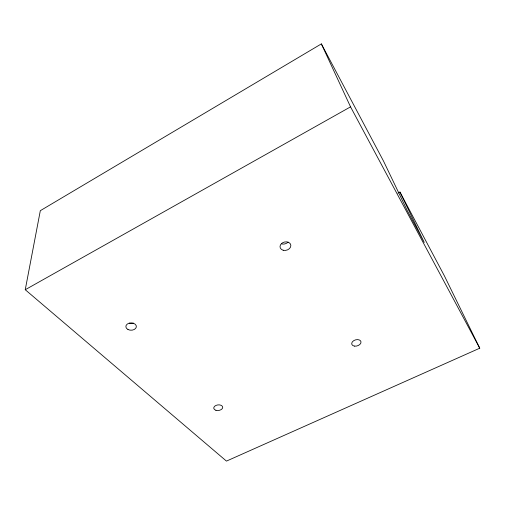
<?xml version="1.0" encoding="UTF-8"?>
<svg xmlns="http://www.w3.org/2000/svg" width="505" height="505" viewBox="0 0 505 505"><rect width="100%" height="100%" fill="white"/><g stroke="black" fill="none" stroke-linecap="round" stroke-linejoin="round"><path stroke-width="0.76" d="M399.947 192.064L444.375 275.825L479.75 348.197L226.455 461.103L25.25 289.725L40.318 210.68L321.363 43.897L383.459 160.975L407.194 210.497L424.232 242.413L399.947 192.064L397.858 193.15M25.25 289.725L350.546 106.858L321.363 43.897M350.546 106.858L479.75 348.197M288.077 242.091A5.441 4.217 -13.8 0 1 281.739 243.909M133.32 323.137A5.202 3.649 -0.1 0 1 129.356 323.187M283.204 250.259A5.498 4.229 -13.8 0 0 290.836 245.184A5.498 4.229 -13.8 0 0 282.251 242.981A5.498 4.229 -13.8 0 0 283.204 250.259M354.466 346.114A4.766 3.137 -16.1 0 0 360.993 341.816A4.766 3.137 -16.1 0 0 353.62 340.724A4.766 3.137 -16.1 0 0 354.466 346.114M127.961 329.5A5.252 3.655 -0.3 0 0 136.331 326.981A5.252 3.655 -0.3 0 0 129.04 323.206A5.252 3.655 -0.3 0 0 127.961 329.5M215.913 410.281A4.507 2.809 -7.1 0 0 222.724 407.409A4.507 2.809 -7.1 0 0 216.077 405.376A4.507 2.809 -7.1 0 0 215.913 410.281"/></g></svg>
